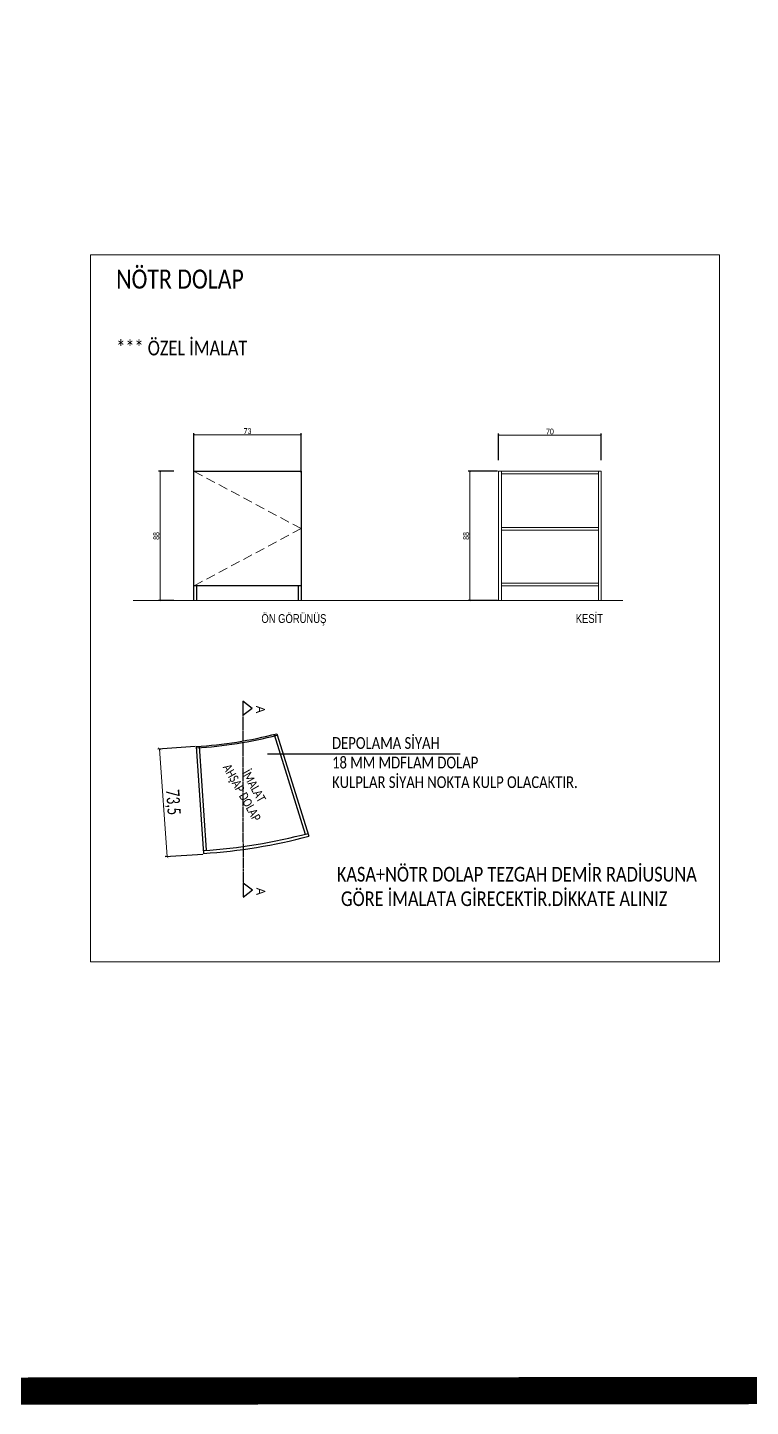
# Model space of a CAD drawing. Header units: millimetres. Extents: x 210628 to 232146, y -111309 to -91563.
# Drawn here: x 214476 to 214968, y -108622 to -107684 of the extents above; entities that cross this region are included whole.
import ezdxf

# ---------------------------------------------------------------- set-up
doc = ezdxf.new("R2010")
doc.units = ezdxf.units.MM
doc.header["$PDMODE"] = 2
for name, pattern in [('DASHDOT', [25.4, 12.7, -6.35, 0, -6.35]), ('DASHED', [0.75, 0.5, -0.25]), ('DASHED2', [9.525, 6.35, -3.175])]:
    doc.linetypes.add(name, pattern=pattern)
doc.layers.get('0').update_dxf_attribs({"lineweight": 20})
for name, color, linetype, lineweight in [('ahsap-1', 34, 'Continuous', 25), ('ahsapkesit-1', 32, 'Continuous', 20), ('alçıpan tarama', 251, 'Continuous', 20), ('kesitçizgisi', 7, 'DASHDOT', 25), ('t_olcu', 252, 'Continuous', 20), ('t_yazı', 23, 'Continuous', 25), ('tarama-1', 251, 'Continuous', 15), ('text', 1, 'Continuous', 20), ('ölçü', 251, 'Continuous', 5)]:
    doc.layers.add(name, color=color, linetype=linetype, lineweight=lineweight)
doc.layers.add('yazı', color=11, linetype='Continuous')
doc.styles.add('text2', font='calibri.ttf', dxfattribs={"width": 0.8})
doc.styles.add('UBN', font='GOTHIC.TTF', dxfattribs={"width": 0.8})
doc.styles.add('Ölçü50', font='calibri.ttf', dxfattribs={"width": 0.7})
doc.dimstyles.new('olcu-10', dxfattribs={"dimtxt": 4, "dimasz": 1, "dimexe": 1.25, "dimexo": 0.625, "dimgap": 0.5, "dimtad": 1, "dimdec": 1, "dimzin": 9, "dimtxsty": 'Ölçü50', "dimblk": 'ARCHTICK', "dimcen": 2, "dimclrd": 256, "dimclre": 256, "dimclrt": 1, "dimazin": 2, "dimtfac": 1, "dimtdec": 1, "dimtix": 1, "dimtmove": 0, "dimatfit": 3, "dimldrblk": 'ARCHTICK', "dimfxl": 1, "dimlwd": -1, "dimarcsym": 0})
doc.dimstyles.new('olcu10', dxfattribs={"dimtxt": 9, "dimasz": 2, "dimexe": 1.25, "dimexo": 0.625, "dimgap": 0.5, "dimtad": 1, "dimdec": 1, "dimrnd": 0.5, "dimzin": 9, "dimtxsty": 'Ölçü50', "dimblk": 'ARCHTICK', "dimcen": 2, "dimclrd": 256, "dimclre": 256, "dimclrt": 6, "dimazin": 2, "dimtfac": 1, "dimtdec": 1, "dimtix": 1, "dimtmove": 0, "dimatfit": 3, "dimldrblk": 'ARCHTICK', "dimfxl": 1, "dimlwd": -1, "dimarcsym": 0})

# ---------------------------------------------------------------- blocks, each defined once
blk = doc.blocks.new('_ArchTick')
at = {"color": 0, "linetype": 'ByBlock', "const_width": 0.15}
blk.add_lwpolyline([(-0.5, -0.5), (0.5, 0.5)], dxfattribs=at)
blk = doc.blocks.new('*D49')
at = {"layer": 'DEFPOINTS', "color": 0, "transparency": 16777216}
for p in [(214576.12, -107985.78), (214566.29, -108073.78), (214576.12, -108073.78)]:
    blk.add_point(p, dxfattribs=at)
at = {"layer": 't_olcu', "lineweight": -2, "transparency": 16777216}
for p, q in [((214575.49, -107985.78), (214565.04, -107985.78)), ((214575.49, -108073.78), (214565.04, -108073.78))]:
    blk.add_line(p, q, dxfattribs=at)
at = {"layer": 't_olcu', "transparency": 16777216}
blk.add_line((214566.29, -107985.78), (214566.29, -108073.78), dxfattribs=at)
for p, rotation in [((214566.29, -107985.78), 90), ((214566.29, -108073.78), 270)]:
    blk.add_blockref('_ArchTick', p, dxfattribs=dict(at, rotation=rotation))
at = {"layer": 't_olcu', "color": 1, "transparency": 16777216, "insert": (214563.74, -108029.78), "char_height": 4, "attachment_point": 5, "rotation": 90, "style": 'Ölçü50'}
blk.add_mtext('88', dxfattribs=at)
blk = doc.blocks.new('*D50')
at = {"layer": 'DEFPOINTS', "color": 0, "transparency": 16777216}
for p in [(214796.6, -107985.78), (214777.17, -108073.78), (214796.6, -108073.78)]:
    blk.add_point(p, dxfattribs=at)
at = {"layer": 't_olcu', "lineweight": -2, "transparency": 16777216}
for p, q in [((214795.98, -107985.78), (214775.92, -107985.78)), ((214795.98, -108073.78), (214775.92, -108073.78))]:
    blk.add_line(p, q, dxfattribs=at)
at = {"layer": 't_olcu', "transparency": 16777216}
blk.add_line((214777.17, -107985.78), (214777.17, -108073.78), dxfattribs=at)
for p, rotation in [((214777.17, -107985.78), 90), ((214777.17, -108073.78), 270)]:
    blk.add_blockref('_ArchTick', p, dxfattribs=dict(at, rotation=rotation))
at = {"layer": 't_olcu', "color": 1, "transparency": 16777216, "insert": (214774.62, -108029.78), "char_height": 4, "attachment_point": 5, "rotation": 90, "style": 'Ölçü50'}
blk.add_mtext('88', dxfattribs=at)
blk = doc.blocks.new('*D51')
at = {"layer": 'DEFPOINTS', "color": 0, "transparency": 16777216}
for p in [(214866.6, -107961.23), (214796.6, -107978.75), (214866.6, -107978.75)]:
    blk.add_point(p, dxfattribs=at)
at = {"layer": 't_olcu', "lineweight": -2, "transparency": 16777216}
for p, q in [((214796.6, -107978.13), (214796.6, -107959.98)), ((214866.6, -107978.13), (214866.6, -107959.98))]:
    blk.add_line(p, q, dxfattribs=at)
at = {"layer": 't_olcu', "transparency": 16777216}
blk.add_line((214796.6, -107961.23), (214866.6, -107961.23), dxfattribs=at)
at = {"layer": 't_olcu', "transparency": 16777216, "rotation": 180}
blk.add_blockref('_ArchTick', (214796.6, -107961.23), dxfattribs=at)
at = {"layer": 't_olcu', "transparency": 16777216}
blk.add_blockref('_ArchTick', (214866.6, -107961.23), dxfattribs=at)
at = {"layer": 't_olcu', "color": 1, "transparency": 16777216, "insert": (214831.6, -107958.68), "char_height": 4, "attachment_point": 5, "style": 'Ölçü50'}
blk.add_mtext('70', dxfattribs=at)
blk = doc.blocks.new('*D65')
at = {"layer": 'DEFPOINTS', "color": 0, "transparency": 16777216}
for p in [(214662.2, -107960.96), (214589.2, -107988.74), (214662.2, -107987.16, 0)]:
    blk.add_point(p, dxfattribs=at)
at = {"layer": 't_olcu', "lineweight": -2, "transparency": 16777216}
for p, q in [((214589.2, -107988.11), (214589.2, -107959.71)), ((214662.2, -107986.53), (214662.2, -107959.71))]:
    blk.add_line(p, q, dxfattribs=at)
at = {"layer": 't_olcu', "transparency": 16777216}
blk.add_line((214589.2, -107960.96), (214662.2, -107960.96), dxfattribs=at)
at = {"layer": 't_olcu', "transparency": 16777216, "rotation": 180}
blk.add_blockref('_ArchTick', (214589.2, -107960.96), dxfattribs=at)
at = {"layer": 't_olcu', "transparency": 16777216}
blk.add_blockref('_ArchTick', (214662.2, -107960.96), dxfattribs=at)
at = {"layer": 't_olcu', "color": 1, "transparency": 16777216, "insert": (214625.7, -107958.41), "char_height": 4, "attachment_point": 5, "style": 'Ölçü50'}
blk.add_mtext('73', dxfattribs=at)
blk = doc.blocks.new('*D230')
at = {"layer": 'DEFPOINTS', "color": 0, "transparency": 16777216}
for p in [(214590.79, -108173.11), (214570.93, -108248.27), (214595.85, -108246.56)]:
    blk.add_point(p, dxfattribs=at)
at = {"layer": 'ölçü', "lineweight": -2, "transparency": 16777216}
for p, q in [((214590.17, -108173.15), (214564.63, -108174.91)), ((214595.22, -108246.6), (214569.68, -108248.36))]:
    blk.add_line(p, q, dxfattribs=at)
at = {"layer": 'ölçü', "transparency": 16777216}
blk.add_line((214565.88, -108174.82), (214570.93, -108248.27), dxfattribs=at)
at = {"layer": 'ölçü', "transparency": 16777216, "xscale": 2, "yscale": 2, "zscale": 2}
for p, rotation in [((214565.88, -108174.82), 93.93690990706338), ((214570.93, -108248.27), 273.9369099070634)]:
    blk.add_blockref('_ArchTick', p, dxfattribs=dict(at, rotation=rotation))
at = {"layer": 'ölçü', "color": 6, "transparency": 16777216, "insert": (214574.44, -108211.13), "char_height": 9, "attachment_point": 5, "rotation": 273.93691, "style": 'Ölçü50'}
blk.add_mtext('73,5', dxfattribs=at)

msp = doc.modelspace()

# ---------------------------------------------------------------- linework, layer by layer
at = {"color": 2, "const_width": 18.49}
msp.add_lwpolyline([(212716.15, -108613.22), (212716.15, -105504.97), (217073.5, -105502.02), (217073.5, -108610.26)], close=True, dxfattribs=at)
at = {"color": 253, "elevation": 0}
msp.add_lwpolyline([(214881.2, -108073.78), (214547.97, -108073.78)], dxfattribs=at)
at = {"layer": 'ahsap-1', "linetype": 'ByBlock'}
for p, q in [((214589.2, -108073.78, 0), (214589.2, -107985.78, 0)), ((214589.2, -107985.78, 0), (214662.2, -107985.78, 0)), ((214662.2, -107985.78, 0), (214662.2, -108073.78, 0)), ((214662.2, -108063.78, 0), (214589.2, -108063.78, 0)), ((214643.79, -108165.06), (214664.92, -108232.83)), ((214645.7, -108164.47), (214667.46, -108234.23)), ((214590.79, -108173.11), (214595.75, -108245.94)), ((214592.79, -108172.98), (214597.61, -108243.81))]:
    msp.add_line(p, q, dxfattribs=at)
for points in [[(214591.2, -108073.78), (214591.2, -108063.78)], [(214660.2, -108063.78), (214660.2, -108073.78)]]:
    msp.add_lwpolyline(points, dxfattribs=at)
for radius, start, end in [(293, 273.50018, 284.38577), (294, 273.50018, 284.38577), (364, 273.57818, 284.97144), (366, 273.57818, 284.97144)]:
    msp.add_arc((214572.9, -107880.65), radius, start, end, dxfattribs=at)
at = {"layer": 'ahsapkesit-1'}
for p, q in [((214796.6, -108073.78, 0), (214796.6, -107985.78, 0)), ((214798.6, -108073.78, 0), (214798.6, -107985.78, 0)), ((214864.6, -108073.78, 0), (214864.6, -107985.78, 0)), ((214866.6, -108073.78, 0), (214866.6, -107985.78, 0)), ((214864.6, -108024.13, 0), (214798.6, -108024.13, 0)), ((214864.6, -108025.93, 0), (214798.6, -108025.93, 0)), ((214864.6, -108061.98, 0), (214798.6, -108061.98, 0)), ((214864.6, -108063.78, 0), (214798.6, -108063.78, 0))]:
    msp.add_line(p, q, dxfattribs=at)
for points in [[(214796.6, -107985.78), (214866.6, -107985.78)], [(214798.6, -107987.58), (214864.6, -107987.58)]]:
    msp.add_lwpolyline(points, dxfattribs=at)
at = {"layer": 'alçıpan tarama', "color": 1}
msp.add_lwpolyline([(214518.75, -107838.44), (214947.11, -107838.44), (214947.11, -108319.65), (214518.75, -108319.65)], close=True, dxfattribs=at)
at = {"layer": 'kesitçizgisi'}
for p, q in [((214628.98, -108147.18), (214622.54, -108142.35)), ((214622.54, -108142.35), (214622.55, -108152.01)), ((214628.98, -108147.18), (214622.55, -108152.01)), ((214629.14, -108271.02), (214622.7, -108266.2)), ((214629.14, -108271.02), (214622.71, -108275.86))]:
    msp.add_line(p, q, dxfattribs=at)
at = {"layer": 'kesitçizgisi', "linetype": 'DASHED'}
msp.add_lwpolyline([(214622.54, -108142.35), (214622.71, -108275.86)], dxfattribs=at)
at = {"layer": 't_yazı'}
msp.add_line((214639.31, -108178.05, 0), (214770.58, -108178.05, 0), dxfattribs=at)
at = {"layer": 'tarama-1', "linetype": 'DASHED2'}
for q in [(214589.2, -107985.78, 0), (214589.2, -108063.78, 0)]:
    msp.add_line((214662.2, -108024.78, 0), q, dxfattribs=at)

# ---------------------------------------------------------------- texts
at = {"layer": 't_yazı', "char_height": 10, "width": 326.4487, "attachment_point": 1, "style": 'text2'}
for s, insert in [('{\\C2;*** ÖZEL İMALAT}', (214536.37, -107896.86, 0)), ('{\\C2;KASA+NÖTR DOLAP TEZGAH DEMİR RADİUSUNA\\P GÖRE İMALATA GİRECEKTİR.DİKKATE ALINIZ}', (214686.54, -108255.11, 0))]:
    msp.add_mtext(s, dxfattribs=dict(at, insert=insert))
at = {"layer": 'text', "color": 1, "char_height": 6, "width": 112.5502, "attachment_point": 3, "rotation": 270.07568, "style": 'UBN'}
for insert in [(214637.61, -108150.46), (214637.77, -108274.3)]:
    msp.add_mtext('{\\fLucida Sans Unicode|b0|i0|c162|p34;\\W1;A}', dxfattribs=dict(at, insert=insert))
at = {"layer": 'yazı', "attachment_point": 1}
for s, insert, char_height, width, style in [('NÖTR DOLAP ', (214536.37, -107848.41, 0), 13, 163.6211, 'text2'), ('ÖN GÖRÜNÜŞ', (214635.19, -108083.02, 0), 6, 57.4315, 'UBN'), ('KESİT', (214849.18, -108083.02, 0), 6, 57.4315, 'UBN'), ('DEPOLAMA SİYAH \\P18 MM MDFLAM DOLAP\\PKULPLAR SİYAH NOKTA KULP OLACAKTIR.', (214683.32, -108166.76, 0), 8, 658.1206, 'text2')]:
    msp.add_mtext(s, dxfattribs=dict(at, insert=insert, char_height=char_height, width=width, style=style))
at = {"layer": 'yazı', "insert": (214632.68, -108198.51, 0), "char_height": 6, "width": 49.2733, "attachment_point": 2, "rotation": 299.3751, "line_spacing_factor": 0.933337, "style": 'text2'}
msp.add_mtext('İMALAT\\PAHŞAP DOLAP', dxfattribs=at)

# ---------------------------------------------------------------- dimensions: what is measured, and where the dimension line sits
at = {"layer": 't_olcu'}
for base, p1, p2, picture, middle in [((214662.2, -107960.96, 0), (214589.2, -107988.74, 0), (214662.2, -107987.16, 0), '*D65', (214625.7, -107958.41, 0)), ((214866.6, -107961.23, 0), (214796.6, -107978.75, 0), (214866.6, -107978.75, 0), '*D51', (214831.6, -107958.68, 0))]:
    dim = msp.add_linear_dim(base=base, p1=p1, p2=p2, dimstyle='olcu-10', dxfattribs=at)
    dim.commit()
    dim.dimension.update_dxf_attribs({"geometry": picture, "text_midpoint": middle})
for base, p1, p2, picture, middle in [((214566.29, -108073.78, 0), (214576.12, -107985.78, 0), (214576.12, -108073.78, 0), '*D49', (214563.74, -108029.78, 0)), ((214777.17, -108073.78, 0), (214796.6, -107985.78, 0), (214796.6, -108073.78, 0), '*D50', (214774.62, -108029.78, 0))]:
    dim = msp.add_linear_dim(base=base, p1=p1, p2=p2, angle=90, dimstyle='olcu-10', dxfattribs=at)
    dim.commit()
    dim.dimension.update_dxf_attribs({"geometry": picture, "text_midpoint": middle})
at = {"layer": 'ölçü'}
dim = msp.add_aligned_dim(p1=(214590.79, -108173.11), p2=(214595.85, -108246.56), distance=-24.97, dimstyle='olcu10', dxfattribs=at)
dim.commit()
dim.dimension.update_dxf_attribs({"geometry": '*D230', "text_midpoint": (214574.44, -108211.13)})

doc.saveas('drawing.dxf')
